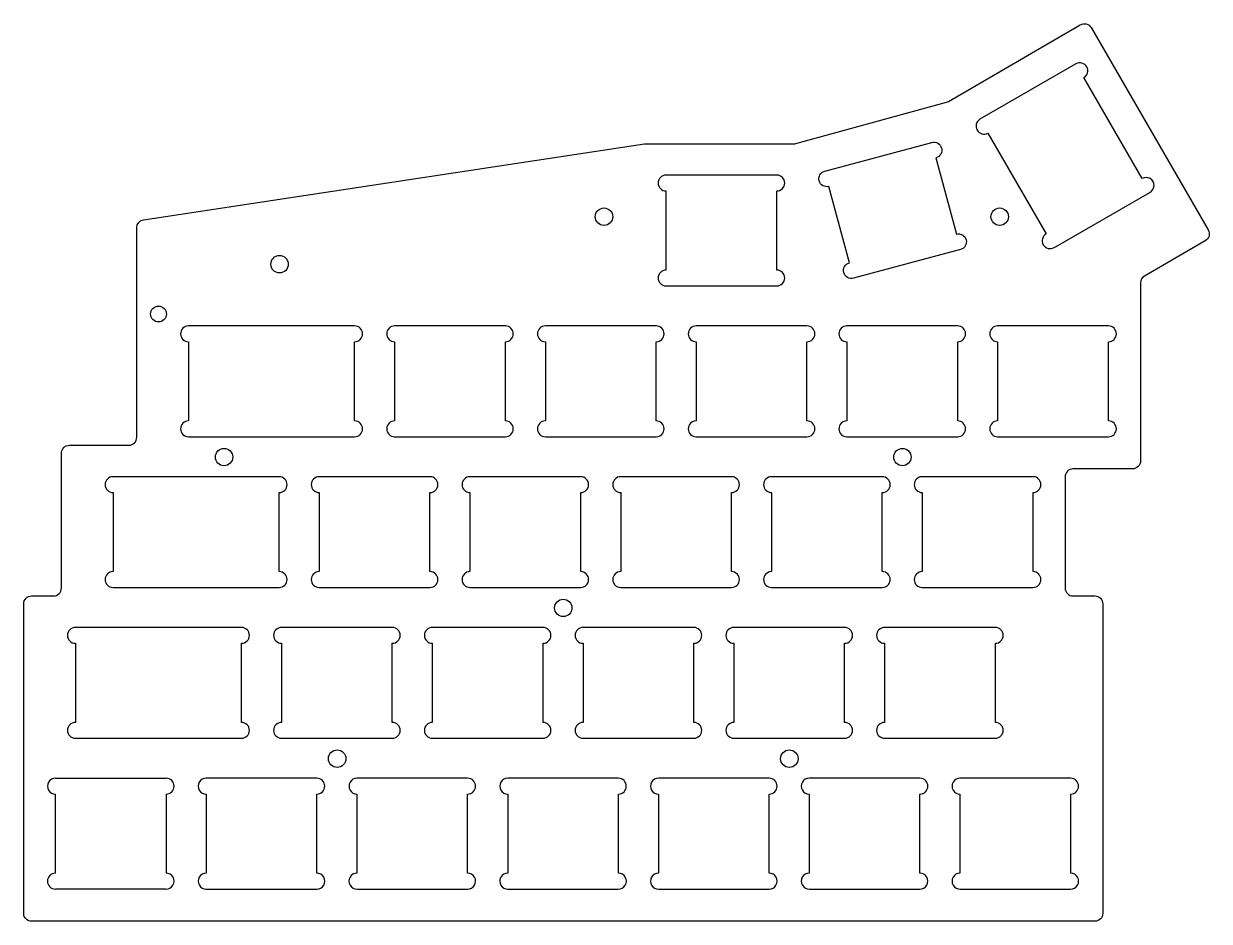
# Model space of a CAD drawing. Header units: millimetres. Extents: x -231 to -81, y 48 to 161.
import ezdxf

# ---------------------------------------------------------------- set-up
doc = ezdxf.new("R2010")
doc.units = ezdxf.units.MM
doc.layers.get('0').update_dxf_attribs({"linetype": 'CONTINUOUS'})

msp = doc.modelspace()

# ---------------------------------------------------------------- linework, layer by layer
for p, q in [((-226.62, 65.95), (-212.63, 65.95)), ((-226.62, 53.95), (-226.62, 63.95)), ((-212.63, 63.95), (-212.63, 53.95)), ((-226.62, 51.95), (-226.62, 51.95)), ((-212.65, 51.95), (-226.6, 51.95))]:
    msp.add_line(p, q)
for points in [[(-229.62, 47.88, -0.414214), (-230.63, 48.87), (-230.63, 87.97, -0.414214), (-229.62, 88.98), (-226.86, 88.98, 0.414214), (-225.86, 89.98), (-225.86, 107.03, -0.414214), (-224.86, 108.03), (-217.34, 108.03, 0.414214), (-216.34, 109.03), (-216.34, 135.53, -0.370918), (-215.49, 136.52), (-152.19, 146.09, -0.03753), (-152.04, 146.1), (-133.34, 146.1, 0.066985), (-133.07, 146.14), (-114.01, 151.36, 0.064942), (-113.77, 151.46), (-97.12, 161.15, -0.414843), (-95.75, 160.79), (-80.95, 135.22, -0.41447), (-81.32, 133.85), (-89.01, 129.4, 0.267863), (-89.51, 128.54), (-89.51, 106.03, -0.414214), (-90.51, 105.03), (-98.04, 105.03, 0.414214), (-99.04, 104.03), (-99.04, 89.98, 0.414214), (-98.04, 88.98), (-95.28, 88.98, -0.414214), (-94.28, 87.97), (-94.28, 48.87, -0.414214), (-95.28, 47.88)], [(-97.66, 156.2), (-109.79, 149.21, 1), (-108.79, 147.47), (-101.43, 134.73, 0.999923), (-100.43, 133), (-100.17, 133.14), (-88.35, 139.97, 1.026051), (-89.3, 141.73), (-96.66, 154.47, 1)], [(-115.88, 146.28, -1), (-115.36, 144.35), (-112.77, 134.69, -1), (-112.25, 132.76), (-112.25, 132.76), (-125.77, 129.13), (-125.77, 129.13, -1), (-126.29, 131.07), (-128.88, 140.72, -1), (-129.4, 142.66)], [(-149.47, 128.15), (-135.47, 128.15, 1), (-135.47, 130.15), (-135.47, 140.15, 1), (-135.47, 142.15), (-149.47, 142.15, 1), (-149.47, 140.15), (-149.47, 130.15, 1)], [(-188.81, 123.1), (-209.81, 123.1, 1), (-209.81, 121.1), (-209.81, 111.1, 1), (-209.81, 109.1), (-188.81, 109.1, 1), (-188.81, 111.1), (-188.81, 121.1, 1)], [(-183.76, 109.1), (-169.76, 109.1, 1), (-169.76, 111.1), (-169.76, 121.1, 1), (-169.76, 123.1), (-183.76, 123.1, 1), (-183.76, 121.1), (-183.76, 111.1, 1)], [(-164.71, 109.1), (-150.71, 109.1, 1), (-150.71, 111.1), (-150.71, 121.1, 1), (-150.71, 123.1), (-164.71, 123.1, 1), (-164.71, 121.1), (-164.71, 111.1, 1)], [(-145.66, 109.1), (-131.66, 109.1, 1), (-131.66, 111.1), (-131.66, 121.1, 1), (-131.66, 123.1), (-145.66, 123.1, 1), (-145.66, 121.1), (-145.66, 111.1, 1)], [(-126.61, 109.1), (-112.61, 109.1, 1), (-112.61, 111.1), (-112.61, 121.1, 1), (-112.61, 123.1), (-126.61, 123.1, 1), (-126.61, 121.1), (-126.61, 111.1, 1)], [(-107.56, 109.1), (-93.56, 109.1, 1), (-93.56, 111.1), (-93.56, 121.1, 1), (-93.56, 123.1), (-107.56, 123.1, 1), (-107.56, 121.1), (-107.56, 111.1, 1)], [(-219.34, 90.05), (-198.34, 90.05, 1), (-198.34, 92.05), (-198.34, 102.05, 1), (-198.34, 104.05), (-219.34, 104.05, 1), (-219.34, 102.05), (-219.34, 92.05, 1)], [(-193.29, 90.05), (-179.29, 90.05, 1), (-179.29, 92.05), (-179.29, 102.05, 1), (-179.29, 104.05), (-193.29, 104.05, 1), (-193.29, 102.05), (-193.29, 92.05, 1)], [(-174.24, 90.05), (-160.24, 90.05, 1), (-160.24, 92.05), (-160.24, 102.05, 1), (-160.24, 104.05), (-174.24, 104.05, 1), (-174.24, 102.05), (-174.24, 92.05, 1)], [(-155.19, 90.05), (-141.19, 90.05, 1), (-141.19, 92.05), (-141.19, 102.05, 1), (-141.19, 104.05), (-155.19, 104.05, 1), (-155.19, 102.05), (-155.19, 92.05, 1)], [(-136.14, 90.05), (-122.14, 90.05, 1), (-122.14, 92.05), (-122.14, 102.05, 1), (-122.14, 104.05), (-136.14, 104.05, 1), (-136.14, 102.05), (-136.14, 92.05, 1)], [(-117.09, 90.05), (-103.09, 90.05, 1), (-103.09, 92.05), (-103.09, 102.05, 1), (-103.09, 104.05), (-117.09, 104.05, 1), (-117.09, 102.05), (-117.09, 92.05, 1)], [(-203.1, 85), (-224.1, 85, 1), (-224.1, 83), (-224.1, 73, 1), (-224.1, 71), (-203.1, 71, 1), (-203.1, 73), (-203.1, 83, 1)], [(-198.05, 83), (-198.05, 73, 1), (-198.05, 71), (-184.05, 71, 1), (-184.05, 73), (-184.05, 83, 1), (-184.05, 85), (-198.05, 85, 1)], [(-179, 83), (-179, 73, 1), (-179, 71), (-165, 71, 1), (-165, 73), (-165, 83, 1), (-165, 85), (-179, 85, 1)], [(-159.95, 83), (-159.95, 73, 1), (-159.95, 71), (-145.95, 71, 1), (-145.95, 73), (-145.95, 83, 1), (-145.95, 85), (-159.95, 85, 1)], [(-140.9, 83), (-140.9, 73, 1), (-140.9, 71), (-126.9, 71, 1), (-126.9, 73), (-126.9, 83, 1), (-126.9, 85), (-140.9, 85, 1)], [(-121.85, 83), (-121.85, 73, 1), (-121.85, 71), (-107.85, 71, 1), (-107.85, 73), (-107.85, 83, 1), (-107.85, 85), (-121.85, 85, 1)], [(-207.57, 63.95), (-207.57, 53.95, 1.014244), (-207.55, 51.95), (-193.6, 51.95, 1.014497), (-193.58, 53.95), (-193.58, 63.95, 1), (-193.58, 65.95), (-207.57, 65.95, 1.00025)], [(-188.52, 63.95), (-188.52, 53.95, 1.014244), (-188.5, 51.95), (-174.55, 51.95, 1.014497), (-174.53, 53.95), (-174.53, 63.95, 1), (-174.53, 65.95), (-188.52, 65.95, 1.00025)], [(-169.47, 63.95), (-169.47, 53.95, 1.014244), (-169.45, 51.95), (-155.5, 51.95, 1.014497), (-155.48, 53.95), (-155.48, 63.95, 1), (-155.48, 65.95), (-169.47, 65.95, 1.00025)], [(-150.42, 63.95), (-150.42, 53.95, 1.014244), (-150.4, 51.95), (-136.45, 51.95, 1.014497), (-136.43, 53.95), (-136.43, 63.95, 1), (-136.43, 65.95), (-150.42, 65.95, 1.00025)], [(-131.37, 63.95), (-131.37, 53.95, 1.014244), (-131.35, 51.95), (-117.4, 51.95, 1.014497), (-117.38, 53.95), (-117.38, 63.95, 1), (-117.38, 65.95), (-131.37, 65.95, 1.00025)], [(-112.32, 63.95), (-112.32, 53.95, 1.014244), (-112.3, 51.95), (-98.35, 51.95, 1.014497), (-98.33, 53.95), (-98.33, 63.95, 1), (-98.33, 65.95), (-112.32, 65.95, 1.00025)]]:
    msp.add_lwpolyline(points, format="xyb", close=True)
for centre, radius in [((-157.3, 136.9), 1.1), ((-107.3, 136.9), 1.1), ((-198.3, 130.9), 1.1), ((-213.59, 124.6), 1), ((-205.31, 106.53), 1.1), ((-119.59, 106.53), 1.1), ((-162.45, 87.47), 1.1), ((-191.02, 68.42), 1.1), ((-133.88, 68.42), 1.1)]:
    msp.add_circle(centre, radius)
for centre, start, end in [((-226.62, 64.95), 90, 270.0286), ((-212.63, 64.95), -90, 90), ((-226.62, 52.95), 90, 269.9714), ((-212.62, 52.95), -91.6206, 90.0286), ((-226.62, 52.95), 270, 271.6206)]:
    msp.add_arc(centre, 1, start, end)

doc.saveas('drawing.dxf')
